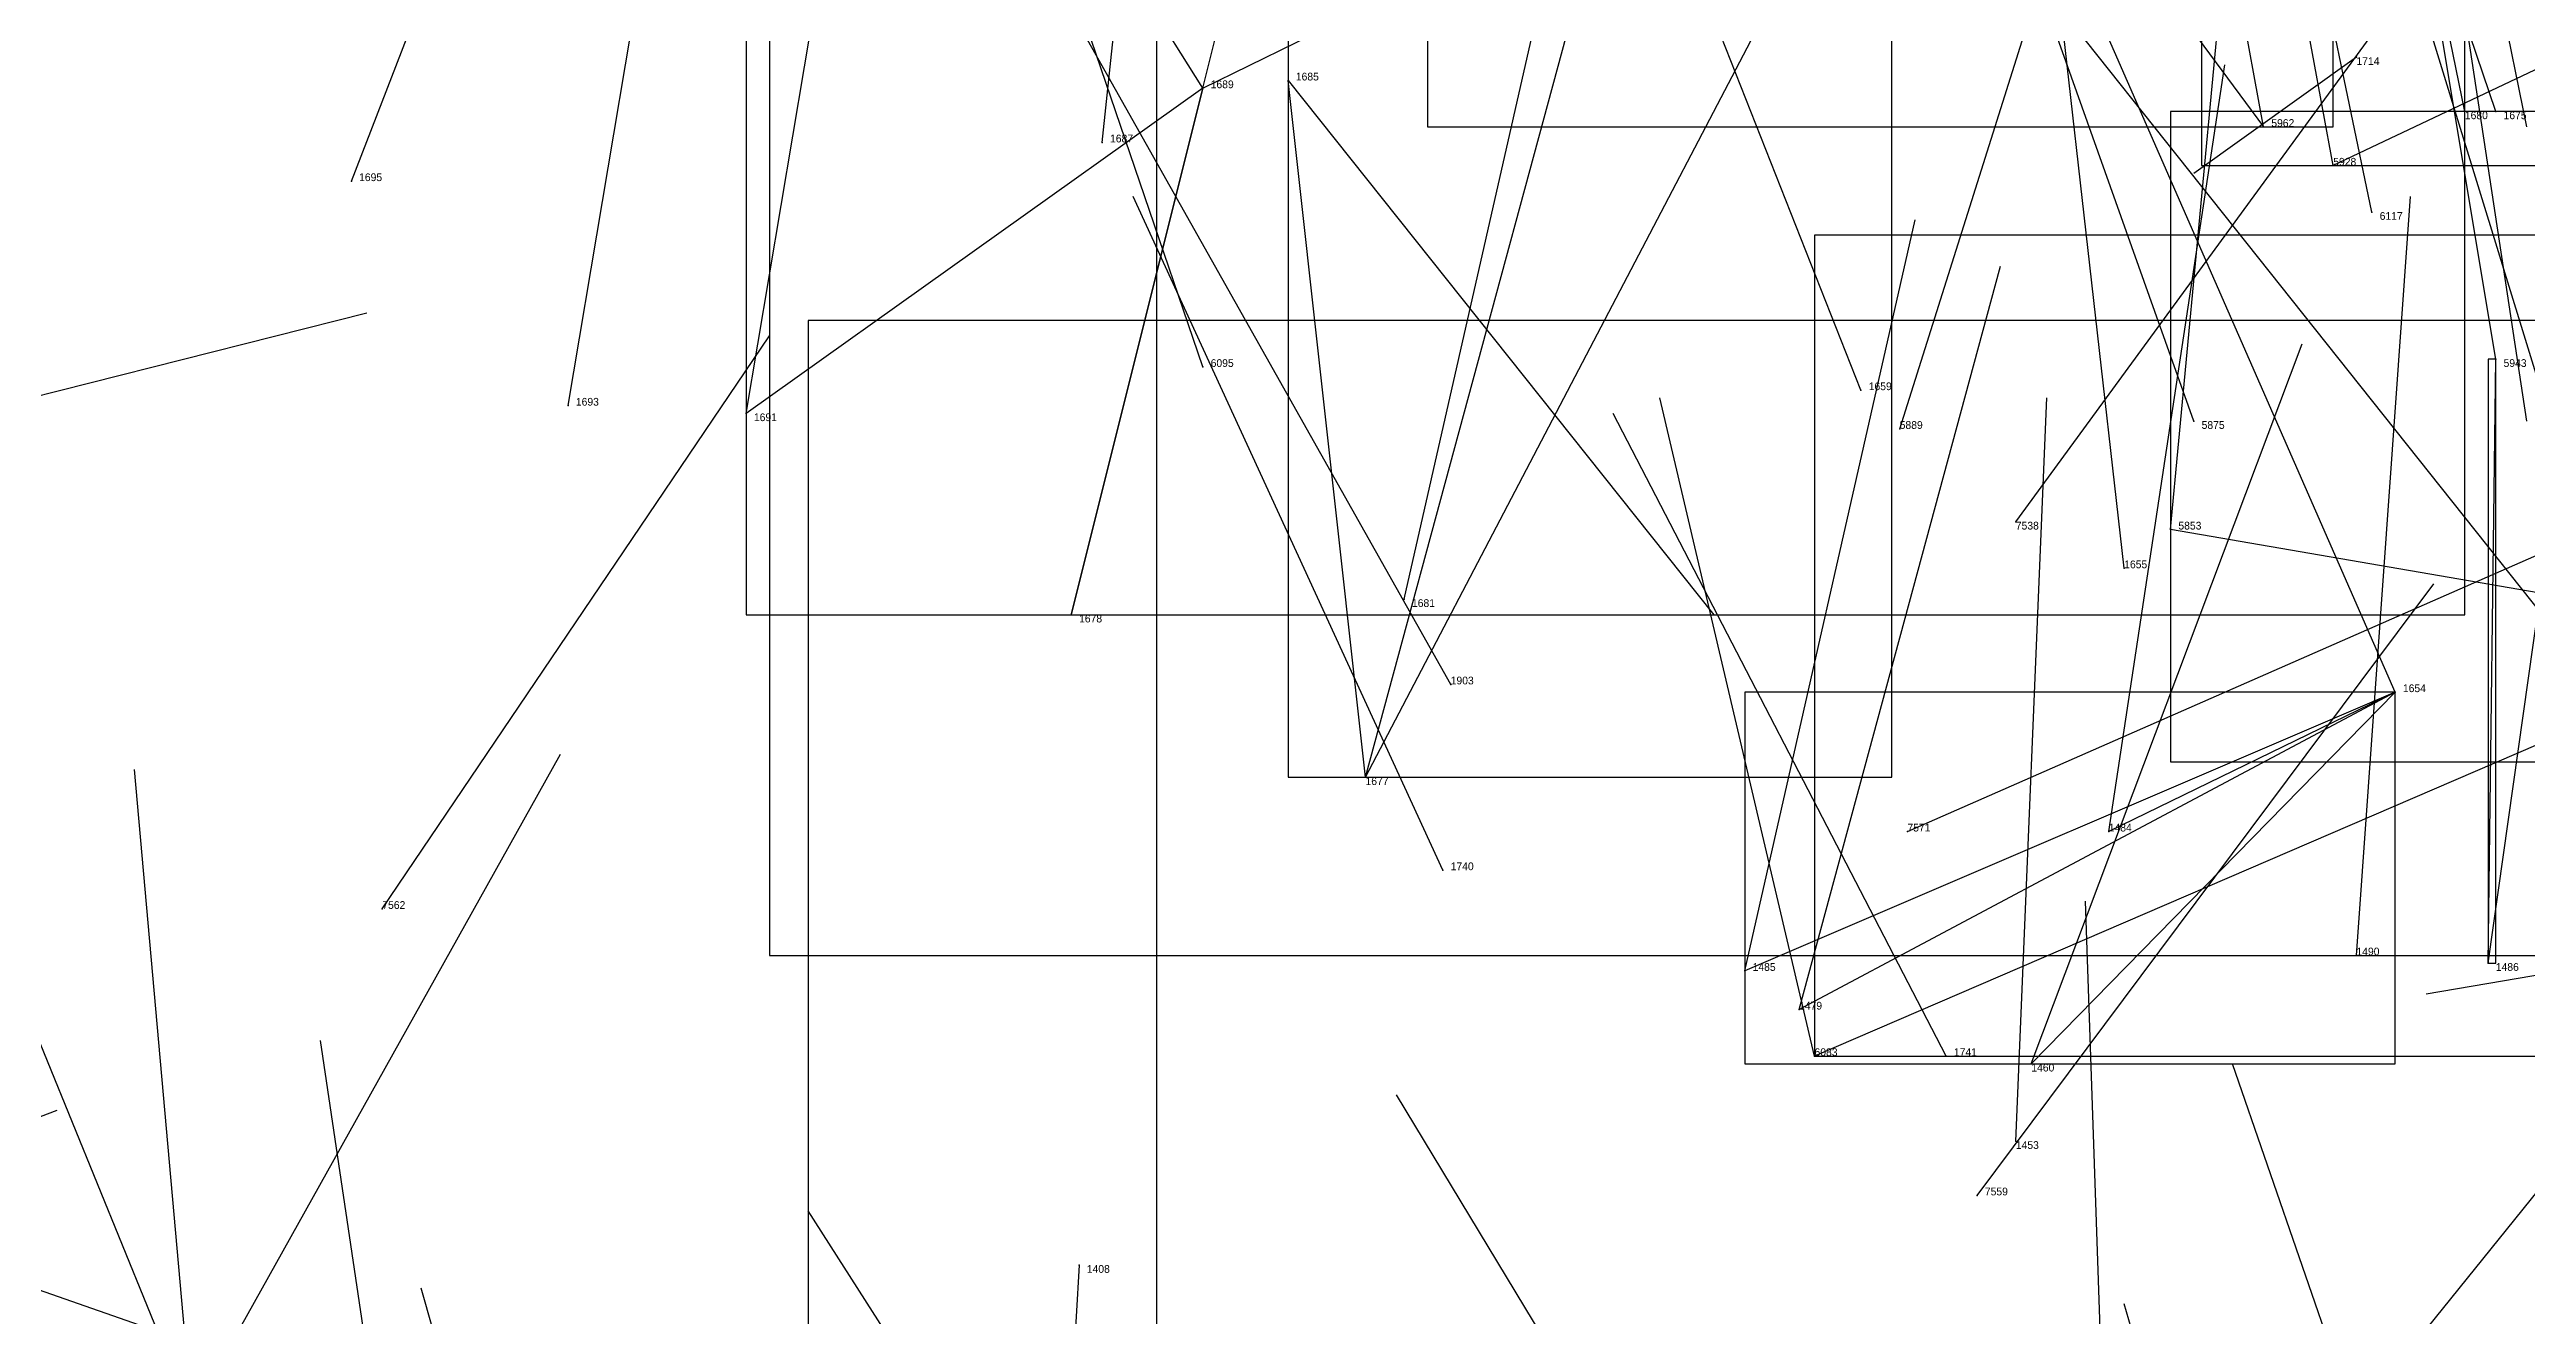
# Model space of a CAD drawing. Extents: x 59.1 to 70.8, y 600.3 to 605.1.
# Drawn here: x 67.181 to 67.501, y 603.9315 to 604.095 of the extents above; entities that cross this region are included whole.
import ezdxf

# ---------------------------------------------------------------- set-up
doc = ezdxf.new("R2010")
doc.units = 0
for name, color, linetype in [('Clients', 3, 'CONTINUOUS'), ('Facilities', 3, 'CONTINUOUS'), ('Facilities_lines', 3, 'CONTINUOUS'), ('Min_max_boxes', 1, 'CONTINUOUS'), ('Normals', 1, 'CONTINUOUS'), ('Source_points', 5, 'CONTINUOUS'), ('Text', 3, 'CONTINUOUS')]:
    doc.layers.add(name, color=color, linetype=linetype)

msp = doc.modelspace()

# ---------------------------------------------------------------- linework, layer by layer
at = {"layer": 'Clients', "color": 5}
for p in [(67.341, 604.091, 452.624), (67.467, 604.085, 453.713), (67.476, 604.08, 453.713), (67.497, 604.055, 453.574), (67.271, 604.048, 452.755), (67.455, 604.033, 453.288), (67.313, 604.022, 452.69), (67.447, 603.994, 452.58), (67.4, 603.976, 452.569), (67.407, 603.971, 452.56), (67.409, 603.965, 457.888), (67.437, 603.964, 452.44)]:
    msp.add_point(p, dxfattribs=at)
at = {"layer": 'Facilities', "color": 3}
for p in [(67.479, 604.094, 452.749), (67.33, 604.09, 452.674), (67.493, 604.087, 452.677), (67.497, 604.087, 452.526), (67.317, 604.083, 452.77), (67.22, 604.078, 452.817), (67.481, 604.074, 453.644), (67.33, 604.054, 457.886), (67.248, 604.049, 452.734), (67.415, 604.051, 452.49), (67.42, 604.046, 453.329), (67.458, 604.047, 453.43), (67.435, 604.034, 462.338), (67.449, 604.028, 452.423), (67.356, 604.024, 452.711), (67.362, 604.013, 449.088), (67.484, 604.012, 452.355), (67.351, 604.001, 452.623), (67.421, 603.994, 461.853), (67.361, 603.989, 449.123), (67.224, 603.984, 462.304), (67.479, 603.978, 452.59), (67.496, 603.977, 452.948), (67.426, 603.965, 449.205), (67.435, 603.954, 452.494), (67.43, 603.947, 462.353), (67.314, 603.938, 451.862)]:
    msp.add_point(p, dxfattribs=at)
at = {"layer": 'Facilities_lines', "color": 3}
for p, q in [((67.538, 603.978, 454.902), (67.274, 604.31, 455.109)), ((67.826, 604.246, 453.934), (67.476, 604.08, 453.713)), ((67.359, 604.231, 454.356), (67.467, 604.085, 453.713)), ((67.33, 604.09, 452.674), (67.493, 604.17, 452.753)), ((67.351, 604.001, 452.623), (67.419, 604.131, 453.265)), ((67.33, 604.09, 452.674), (67.271, 604.048, 452.755)), ((67.33, 604.09, 452.674), (67.313, 604.022, 452.69)), ((67.351, 604.001, 452.623), (67.341, 604.091, 452.624)), ((67.655, 604.071, 457.826), (67.409, 603.965, 457.888)), ((67.496, 603.977, 452.948), (67.497, 604.055, 453.574)), ((67.629, 604.003, 453.114), (67.455, 604.033, 453.288)), ((67.484, 604.012, 452.355), (67.4, 603.976, 452.569)), ((67.484, 604.012, 452.355), (67.407, 603.971, 452.56)), ((67.484, 604.012, 452.355), (67.437, 603.964, 452.44)), ((67.484, 604.012, 452.355), (67.447, 603.994, 452.58)), ((67.531, 603.812, 448.486), (67.139, 603.949, 448.503))]:
    msp.add_line(p, q, dxfattribs=at)
at = {"layer": 'Min_max_boxes', "color": 1}
for p, q in [((67.274, 604.31, 454.902), (67.274, 603.978, 454.902)), ((67.274, 604.31, 455.109), (67.274, 603.978, 455.109)), ((67.459, 604.246, 453.667), (67.459, 604.08, 453.667)), ((67.459, 604.246, 453.934), (67.459, 604.08, 453.934)), ((67.359, 604.231, 453.713), (67.359, 604.085, 453.713)), ((67.359, 604.231, 454.356), (67.359, 604.085, 454.356)), ((67.476, 604.085, 453.713), (67.476, 604.231, 453.713)), ((67.476, 604.085, 454.356), (67.476, 604.231, 454.356)), ((67.271, 604.17, 452.674), (67.271, 604.022, 452.674)), ((67.271, 604.17, 452.755), (67.271, 604.022, 452.755)), ((67.493, 604.022, 452.674), (67.493, 604.17, 452.674)), ((67.493, 604.022, 452.755), (67.493, 604.17, 452.755)), ((67.324, 604.136, 448.491), (67.324, 603.788, 448.491)), ((67.324, 604.136, 448.604), (67.324, 603.788, 448.604)), ((67.341, 604.131, 452.623), (67.341, 604.001, 452.623)), ((67.341, 604.131, 453.265), (67.341, 604.001, 453.265)), ((67.419, 604.001, 452.623), (67.419, 604.131, 452.623)), ((67.419, 604.001, 453.265), (67.419, 604.131, 453.265)), ((67.727, 604.087, 452.644), (67.455, 604.087, 452.644)), ((67.455, 604.087, 452.644), (67.455, 604.003, 452.644)), ((67.727, 604.087, 453.288), (67.455, 604.087, 453.288)), ((67.455, 604.087, 453.288), (67.455, 604.003, 453.288)), ((67.455, 604.087, 452.644), (67.455, 604.087, 453.288)), ((67.359, 604.085, 453.713), (67.476, 604.085, 453.713)), ((67.359, 604.085, 454.356), (67.476, 604.085, 454.356)), ((67.359, 604.085, 453.713), (67.359, 604.085, 454.356)), ((67.476, 604.085, 453.713), (67.476, 604.085, 454.356)), ((67.459, 604.08, 453.667), (67.826, 604.08, 453.667)), ((67.459, 604.08, 453.934), (67.826, 604.08, 453.934)), ((67.459, 604.08, 453.667), (67.459, 604.08, 453.934)), ((67.655, 604.071, 457.826), (67.409, 604.071, 457.826)), ((67.409, 604.071, 457.826), (67.409, 603.965, 457.826)), ((67.655, 604.071, 457.888), (67.409, 604.071, 457.888)), ((67.409, 604.071, 457.888), (67.409, 603.965, 457.888)), ((67.409, 604.071, 457.826), (67.409, 604.071, 457.888)), ((67.549, 604.06, 448.463), (67.279, 604.06, 448.463)), ((67.279, 604.06, 448.463), (67.279, 603.58, 448.463)), ((67.549, 604.06, 448.599), (67.279, 604.06, 448.599)), ((67.279, 604.06, 448.599), (67.279, 603.58, 448.599)), ((67.279, 604.06, 448.463), (67.279, 604.06, 448.599)), ((67.497, 604.055, 452.948), (67.496, 604.055, 452.948)), ((67.496, 604.055, 452.948), (67.496, 603.977, 452.948)), ((67.497, 604.055, 453.574), (67.496, 604.055, 453.574)), ((67.496, 604.055, 453.574), (67.496, 603.977, 453.574)), ((67.496, 604.055, 452.948), (67.496, 604.055, 453.574)), ((67.497, 603.977, 452.948), (67.497, 604.055, 452.948)), ((67.497, 603.977, 453.574), (67.497, 604.055, 453.574)), ((67.497, 604.055, 452.948), (67.497, 604.055, 453.574)), ((67.271, 604.022, 452.674), (67.493, 604.022, 452.674)), ((67.271, 604.022, 452.755), (67.493, 604.022, 452.755)), ((67.271, 604.022, 452.674), (67.271, 604.022, 452.755)), ((67.493, 604.022, 452.674), (67.493, 604.022, 452.755)), ((67.484, 604.012, 452.355), (67.4, 604.012, 452.355)), ((67.4, 604.012, 452.355), (67.4, 603.964, 452.355)), ((67.484, 604.012, 452.58), (67.4, 604.012, 452.58)), ((67.4, 604.012, 452.58), (67.4, 603.964, 452.58)), ((67.4, 604.012, 452.355), (67.4, 604.012, 452.58)), ((67.484, 603.964, 452.355), (67.484, 604.012, 452.355)), ((67.484, 603.964, 452.58), (67.484, 604.012, 452.58)), ((67.484, 604.012, 452.355), (67.484, 604.012, 452.58)), ((67.341, 604.001, 452.623), (67.419, 604.001, 452.623)), ((67.341, 604.001, 453.265), (67.419, 604.001, 453.265)), ((67.341, 604.001, 452.623), (67.341, 604.001, 453.265)), ((67.419, 604.001, 452.623), (67.419, 604.001, 453.265)), ((67.455, 604.003, 452.644), (67.727, 604.003, 452.644)), ((67.455, 604.003, 453.288), (67.727, 604.003, 453.288)), ((67.455, 604.003, 452.644), (67.455, 604.003, 453.288)), ((67.274, 603.978, 454.902), (67.538, 603.978, 454.902)), ((67.274, 603.978, 455.109), (67.538, 603.978, 455.109)), ((67.274, 603.978, 454.902), (67.274, 603.978, 455.109)), ((67.496, 603.977, 452.948), (67.497, 603.977, 452.948)), ((67.496, 603.977, 453.574), (67.497, 603.977, 453.574)), ((67.496, 603.977, 452.948), (67.496, 603.977, 453.574)), ((67.497, 603.977, 452.948), (67.497, 603.977, 453.574)), ((67.409, 603.965, 457.826), (67.655, 603.965, 457.826)), ((67.409, 603.965, 457.888), (67.655, 603.965, 457.888)), ((67.409, 603.965, 457.826), (67.409, 603.965, 457.888)), ((67.4, 603.964, 452.355), (67.484, 603.964, 452.355)), ((67.4, 603.964, 452.58), (67.484, 603.964, 452.58)), ((67.4, 603.964, 452.355), (67.4, 603.964, 452.58)), ((67.484, 603.964, 452.355), (67.484, 603.964, 452.58))]:
    msp.add_line(p, q, dxfattribs=at)
at = {"layer": 'Normals', "color": 1}
for p, q in [((67.467, 604.085, 453.713), (67.449, 604.183, 453.7)), ((67.493, 604.087, 452.677), (67.474, 604.18, 452.647)), ((67.317, 604.083, 452.77), (67.327, 604.178, 452.741)), ((67.476, 604.08, 453.713), (67.458, 604.178, 453.7)), ((67.501, 604.085, 452.452), (67.483, 604.174, 452.41)), ((67.22, 604.078, 452.817), (67.256, 604.171, 452.809)), ((67.481, 604.074, 453.644), (67.461, 604.17, 453.623)), ((67.497, 604.087, 452.526), (67.469, 604.17, 452.478)), ((67.33, 604.09, 452.674), (67.284, 604.163, 452.623)), ((67.497, 604.055, 453.574), (67.481, 604.151, 453.553)), ((67.248, 604.049, 452.734), (67.264, 604.144, 452.706)), ((67.501, 604.047, 449.166), (67.486, 604.146, 449.173)), ((67.271, 604.048, 452.755), (67.287, 604.143, 452.727)), ((67.42, 604.046, 453.329), (67.449, 604.138, 453.304)), ((67.33, 604.054, 457.886), (67.302, 604.136, 457.935)), ((67.415, 604.051, 452.49), (67.381, 604.137, 452.452)), ((67.458, 604.047, 453.43), (67.426, 604.137, 453.4)), ((67.505, 604.044, 453.506), (67.477, 604.135, 453.477)), ((67.455, 604.033, 453.288), (67.464, 604.129, 453.26)), ((67.449, 604.028, 452.423), (67.438, 604.125, 452.402)), ((67.356, 604.024, 452.711), (67.378, 604.121, 452.7)), ((67.313, 604.022, 452.69), (67.337, 604.118, 452.674)), ((67.435, 604.034, 462.338), (67.492, 604.112, 462.363)), ((67.362, 604.013, 449.088), (67.313, 604.1, 449.093)), ((67.484, 604.012, 452.355), (67.445, 604.101, 452.329)), ((67.351, 604.001, 452.623), (67.377, 604.097, 452.612)), ((67.447, 603.994, 452.58), (67.462, 604.093, 452.571)), ((67.479, 604.094, 452.749), (67.458, 604.079, 452.846)), ((67.341, 604.091, 452.624), (67.396, 604.022, 452.671)), ((67.361, 603.989, 449.123), (67.321, 604.076, 449.153)), ((67.479, 603.978, 452.59), (67.486, 604.076, 452.574)), ((67.496, 603.977, 452.948), (67.51, 604.076, 452.95)), ((67.4, 603.976, 452.569), (67.422, 604.073, 452.561)), ((67.407, 603.971, 452.56), (67.433, 604.067, 452.552)), ((67.139, 604.04, 451.528), (67.222, 604.061, 451.58)), ((67.224, 603.984, 462.304), (67.274, 604.058, 462.348)), ((67.549, 604.06, 448.599), (67.491, 604.06, 448.68)), ((67.437, 603.964, 452.44), (67.472, 604.057, 452.433)), ((67.426, 603.965, 449.205), (67.383, 604.048, 449.24)), ((67.409, 603.965, 457.888), (67.389, 604.05, 457.936)), ((67.435, 603.954, 452.494), (67.439, 604.05, 452.465)), ((67.421, 603.994, 461.853), (67.503, 604.03, 461.898)), ((67.43, 603.947, 462.353), (67.489, 604.026, 462.37)), ((67.199, 603.918, 461.597), (67.247, 604.004, 461.615)), ((67.2, 603.912, 457.86), (67.192, 604.002, 457.904)), ((67.198, 603.922, 458.057), (67.167, 603.998, 458.114)), ((67.481, 603.921, 462.528), (67.539, 603.993, 462.566)), ((67.447, 603.897, 457.716), (67.444, 603.985, 457.763)), ((67.535, 603.981, 448.577), (67.488, 603.973, 448.665)), ((67.229, 603.88, 457.916), (67.216, 603.967, 457.963)), ((67.493, 603.877, 458.232), (67.463, 603.964, 458.271)), ((67.401, 603.884, 458.188), (67.355, 603.96, 458.234)), ((67.103, 603.928, 451.488), (67.182, 603.958, 451.541)), ((67.327, 603.87, 458.133), (67.279, 603.945, 458.18)), ((67.314, 603.938, 451.862), (67.31, 603.868, 451.933)), ((67.252, 603.855, 457.975), (67.229, 603.935, 458.03)), ((67.476, 603.841, 459.003), (67.449, 603.933, 459.031))]:
    msp.add_line(p, q, dxfattribs=at)
at = {"layer": 'Source_points', "color": 5}
for p in [(67.479, 604.094, 452.749), (67.33, 604.09, 452.674), (67.341, 604.091, 452.624), (67.493, 604.087, 452.677), (67.497, 604.087, 452.526), (67.467, 604.085, 453.713), (67.317, 604.083, 452.77), (67.476, 604.08, 453.713), (67.22, 604.078, 452.817), (67.481, 604.074, 453.644), (67.497, 604.055, 453.574), (67.33, 604.054, 457.886), (67.248, 604.049, 452.734), (67.271, 604.048, 452.755), (67.415, 604.051, 452.49), (67.42, 604.046, 453.329), (67.458, 604.047, 453.43), (67.435, 604.034, 462.338), (67.455, 604.033, 453.288), (67.449, 604.028, 452.423), (67.356, 604.024, 452.711), (67.313, 604.022, 452.69), (67.362, 604.013, 449.088), (67.484, 604.012, 452.355), (67.351, 604.001, 452.623), (67.421, 603.994, 461.853), (67.447, 603.994, 452.58), (67.361, 603.989, 449.123), (67.224, 603.984, 462.304), (67.479, 603.978, 452.59), (67.4, 603.976, 452.569), (67.496, 603.977, 452.948), (67.407, 603.971, 452.56), (67.409, 603.965, 457.888), (67.426, 603.965, 449.205), (67.437, 603.964, 452.44), (67.435, 603.954, 452.494), (67.43, 603.947, 462.353), (67.314, 603.938, 451.862)]:
    msp.add_point(p, dxfattribs=at)

# ---------------------------------------------------------------- texts
at = {"layer": 'Text', "color": 3}
for s, p in [('1714', (67.479, 604.093, 452.749)), ('1689', (67.331, 604.09, 452.674)), ('1685', (67.342, 604.091, 452.624)), ('1680', (67.493, 604.086, 452.677)), ('1675', (67.498, 604.086, 452.526)), ('1687', (67.318, 604.083, 452.77)), ('5962', (67.468, 604.085, 453.713)), ('5928', (67.476, 604.08, 453.713)), ('1695', (67.221, 604.078, 452.817)), ('6117', (67.482, 604.073, 453.644)), ('6095', (67.331, 604.054, 457.886)), ('5943', (67.498, 604.054, 453.574)), ('1659', (67.416, 604.051, 452.49)), ('1693', (67.249, 604.049, 452.734)), ('1691', (67.272, 604.047, 452.755)), ('5889', (67.42, 604.046, 453.329)), ('5875', (67.459, 604.046, 453.43)), ('7538', (67.435, 604.033, 462.338)), ('5853', (67.456, 604.033, 453.288)), ('1655', (67.449, 604.028, 452.423)), ('1681', (67.357, 604.023, 452.711)), ('1678', (67.314, 604.021, 452.69)), ('1903', (67.362, 604.013, 449.088)), ('1654', (67.485, 604.012, 452.355)), ('1677', (67.351, 604, 452.623)), ('7571', (67.421, 603.994, 461.853)), ('1484', (67.447, 603.994, 452.58)), ('1740', (67.362, 603.989, 449.123)), ('7562', (67.224, 603.984, 462.304)), ('1490', (67.479, 603.978, 452.59)), ('1485', (67.401, 603.976, 452.569)), ('1486', (67.497, 603.976, 452.948)), ('1479', (67.407, 603.971, 452.56)), ('6083', (67.409, 603.965, 457.888)), ('1741', (67.427, 603.965, 449.205)), ('1460', (67.437, 603.963, 452.44)), ('1453', (67.435, 603.953, 452.494)), ('7559', (67.431, 603.947, 462.353)), ('1408', (67.315, 603.937, 451.862))]:
    msp.add_text(s, height=0.001, dxfattribs=at).set_placement(p)

doc.saveas('drawing.dxf')
